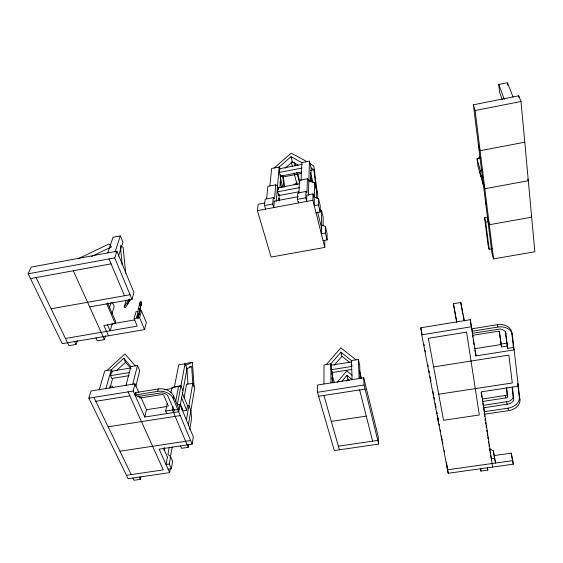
<?xml version="1.0" encoding="UTF-8"?>
<svg xmlns="http://www.w3.org/2000/svg" width="563" height="563" viewBox="0 0 563 563"><rect width="100%" height="100%" fill="white"/><g stroke="black" fill="none" stroke-linecap="round" stroke-linejoin="round"><path stroke-width="0.84" d="M323.071 240.647L327.103 239.915L325.393 233.054L325.4 226.509L321.41 224.848L321.515 210.449L320.073 209.703M323.95 383.896L323.999 364.965L330.833 363.867L340.911 352.22L351.439 360.566L358.335 359.461L359.637 364.718L360.257 378.498M264.61 203.025L258.157 204.242L257.418 210.646L271.113 257.059L324.781 247.424L324.788 240.802M323.141 225.679L323.176 217.156L321.515 210.449M321.389 227.248L321.339 233.793L325.393 233.054M316.054 212.8L320.164 212.033L320.227 205.615L318.468 198.507L314.428 196.937L314.703 182.919L308.869 180.097L307.419 178.774L299.474 180.294L298.862 193.391M317.441 392.291L317.518 385.05L363.698 377.794L378.23 436.677L378.702 444.073L334.309 450.555L317.441 392.291L364.057 385.022L363.698 377.794M320.164 212.033L318.391 204.883L318.468 198.507M317.638 198.795L317.701 194.524L316.082 187.979L313.802 169.766L311.128 167.95L309.446 161.145L301.845 162.623L291.008 156.676L279.157 167.021L271.633 168.485L269.923 185.832M316.293 198.211L316.434 189.907L314.703 182.919M324.781 247.424L312.887 200.245L313.035 193.897L306.884 195.058L306.673 201.406L305.744 197.782L305.962 191.455L297.771 193.003L297.461 199.344L298.411 202.954L298.489 201.364M310.755 181.842L311.128 167.95M308.411 195.34L309.446 161.145M307.419 178.774L306.962 192.729L305.962 191.455M301.043 180.737L301.845 162.623M506.39 387.59L507.122 394.48A1.372 0.992 -10 0 1 506.257 395.317L482.104 399.061M506.623 387.393L507.685 396.901A1.379 0.992 -9.9 0 1 506.813 397.738L482.59 401.489L482.266 399.871M512.21 387.196L513.132 397.133A6.939 5.004 -9.9 0 1 508.727 401.356L483.174 405.388L482.822 403.045M512.492 387.119L513.716 399.568A6.96 5.011 -9.9 0 1 509.29 403.798L483.659 407.83L483.335 406.204M298.911 191.765L278.727 195.586L278.861 193.989M301.381 172.095L280.311 176.156L280.43 174.664M278.812 200.674L279.29 194.678M279.853 187.725L280.838 175.515M276.236 201.406L279.157 167.021L279.966 170.012M278.727 195.586L277.679 191.786L278.016 187.81L299.783 183.658M280.311 176.156L279.304 172.433L279.614 168.717L302.275 164.326M274.315 201.195L273.752 207.585L272.738 203.996L273.315 197.634L265.201 199.168L264.54 205.537L265.574 209.112M266.63 198.725L267.897 186.332L275.757 184.826L274.519 198.859L273.315 197.634M138.801 392.481L134.979 383.846L91.03 390.975L88.841 398.189L128.132 478.712L169.653 472.631L159.153 449.14L192.131 444.172L193.32 436.818L180.012 404.466L177.429 404.874M180.547 445.917L181.575 448.324L188.176 447.339L188.584 444.883M189.71 429.717L191.575 418.569L190.892 410.357L188.936 405.515L187.331 405.768M188.316 425.508L194.678 388.104L192.792 383.304L191.645 366.478L189.238 366.872M186.311 420.645L192.792 383.304L186.55 384.311L184.066 397.978M180.259 403.896L183.137 410.891L186.684 410.336L187.493 405.74L182.131 392.531M136.802 317.694L138.399 308.721L140.264 301.831L141.602 302.106L138.139 317.968L136.802 317.694L137.632 314.611M139.687 305.076L140.264 301.831M138.139 317.968L141.602 302.106M181.905 409.885L182.215 408.203M168.105 469.169L171.335 468.697L172.672 461.294L170.631 456.649L167.936 454.411L169.231 447.515M169.653 472.631L170.399 468.515M170.3 457.325L172.215 446.959M171.335 468.697L169.266 464.046L170.631 456.649M180.188 405.789L187.036 368.681L185.086 363.726L178.752 364.768L174.424 386.788L171.968 387.562L170.948 392.643M180.012 404.466L178.661 411.743L144.804 417.035L133.185 391.046L134.979 383.846M167.422 457.128L166.029 464.524L169.266 464.046M177.324 404.917L185.086 363.726M173.559 412.538L174.178 409.308M175.621 401.75L178.541 386.507L180.941 385.739L182.968 390.743M188.176 447.339L172.482 409.97L173.101 406.739M173.158 398.498L173.636 396.07A12.309 8.966 9.9 0 0 158.182 388.963L135.556 392.601L134.958 395.022L157.661 391.384A12.344 8.973 9.9 0 1 173.158 398.498L192.131 444.172M164.086 450.217L164.579 447.676M166.768 413.601L165.677 411.039L167.141 403.77M132.889 478.015L133.987 480.281L140.335 479.352L140.87 476.882M157.661 391.384L158.182 388.963M144.804 417.035L146.45 409.758L140.884 397.196M135.824 386.415L139.701 370.686L137.456 365.514L130.883 366.597L123.761 358.258L111.242 369.842L105.823 388.857M132.678 384.501L137.456 365.514M89.651 306.891L132.002 299.417L133.952 292.57L116.928 251.218L31.19 267.094L28.15 273.801L62.254 343.697L144.55 329.622L146.324 322.641L141.447 310.783L139.406 311.142M125.943 385.592L130.883 366.597M144.55 329.622L139.603 317.715L141.447 310.783M141.031 304.745L138.723 315.322L139.955 310.699M65.456 338.462L137.252 326.125L134.121 318.665L136.014 311.733L138.048 311.374M109.884 388.231L112.663 378.294M128.976 375.676L111.854 378.484L110.552 375.655L111.833 371.13L130.595 368.033M124.191 306.983L129.286 299.073L130.525 299.678L125.422 307.581L124.191 306.983L126.203 300.1M99.151 389.934L104.725 370.918L111.242 369.842L112.333 372.234M108.49 335.794L103.888 325.498L115.288 323.528L115.809 321.776L107.596 302.943M112.234 323.802L110.123 330.784L107.505 324.879M111.946 313.746L114.183 306.448L112.614 302.817M95.97 337.934L97.293 340.833L104.429 339.616L105.619 335.717M109.398 307.912L111.164 302.254M118.399 256.235L122.938 242.245L120.362 235.883L113.086 237.248L107.751 252.815M132.002 299.417L114.739 257.861L116.928 251.218M114.929 252.252L120.362 235.883M36.046 277.587L68.939 345.668L76.005 344.457L77.342 340.559M127.449 303.795L129.997 299.854M481.872 169.428L479.866 172.313L481.006 176.409L482.991 177.359M481.006 176.409L481.984 174.994M346.308 381.144L347.941 379.195L346.928 375.31L342.022 381.151M337.174 382.319L346.801 370.897L352.037 375.155M334.162 365.324L341.966 356.259L340.911 352.22M326.273 364.599L340.826 347.864L356.034 359.827M477.952 158.625L479.711 156.676M116.175 370.926L125.521 362.234L123.761 358.258M106.893 370.56L124.944 353.916L135.261 365.873M293.956 184.988L297.151 182.088M285.152 168.217L292.359 161.877L291.008 156.676M274.139 167.999L291.233 153.129L306.905 161.637M78.222 258.748L108.962 243.969L111.58 246.854L91.424 256.573M187.036 368.681L191.645 366.478M185.741 365.38L192.391 362.312L194.052 386.507M184.601 364.465L187.613 363.093L192.391 362.312M502.238 99.644L499.613 92.452L498.762 84.471L507.502 82.719L513.027 96.913M473.37 104.795L518.727 95.816L521.014 101.495L534.85 251.767L493.554 258.903L491.802 252.189L473.37 104.795L475.109 110.538L493.554 258.903M475.109 110.538L521.014 101.495M292.619 161.827L291.233 162.095L292.324 166.303M279.304 172.433L302.113 168.027M281.021 176.078L282.647 175.762L283.907 187.007M310.523 170.399L313.802 169.766M301.599 173.411L282.978 176.993L282.535 175.353M524.765 142.214L480.105 150.715L478.36 144.677M277.679 191.786L299.6 187.627M483.54 186.093L477.973 165.986L477.058 158.794L480.366 158.168M273.85 201.287L298.411 196.656M264.54 205.537L272.738 203.996M297.461 199.344L305.744 197.782M257.418 210.646L312.887 200.245M318.391 204.883L314.253 205.65L314.379 199.274L313.035 193.897M28.15 273.801L114.739 257.861M30.493 278.601L111.087 263.843M492.132 248.74L489.156 249.261L488.022 244.877L484.581 217.818L487.6 217.276M484.581 217.818L485.707 222.104L488.754 221.555M51.106 308.763L130.067 294.759M134.121 318.665L139.603 317.715M112.051 323.838L134.874 319.883M456.663 322.106L453.405 303.753L460.773 302.521L464.384 320.889M110.552 375.655L129.427 372.551M489.374 448.598L493.35 450.85L495.531 463.053L494.04 455.587L511.211 453.159L513.329 464.172L448.169 473.279L421.771 334.837L420.828 327.779L470.26 319.685L476.052 355.893L514.103 349.89L513.09 345.928M421.771 334.837L471.703 326.716M512.372 335.02L511.753 332.642A13.252 10.057 -11.6 0 0 497.368 324.682L471.885 328.82L472.371 331.185L497.938 327.047A13.294 10.064 -11.6 0 1 512.372 335.02L519.938 399.864A12.583 9.036 -9.8 0 1 508.607 410.631L484.729 414.171L483.659 407.83M472.716 335.281L498.318 331.269A1.457 1.105 -11.7 0 1 499.437 331.881L501.492 346.921L507.186 346.02L507.777 348.398L513.491 347.498L511.753 332.642M88.841 398.189L133.185 391.046M174.424 386.788L180.941 385.739M171.968 387.562L178.541 386.507M164.572 389.702L172.348 388.456M95.823 401.292L129.828 395.845M351.769 361.882L331.192 365.176L331.22 369.708L332.008 372.586L351.805 369.441M331.22 369.708L351.924 366.414L351.875 364.901M506.834 343.149L501.126 344.056L500.563 341.692M474.595 348.743L501.147 344.521M146.45 409.758L167.295 406.472M433.63 366.921L508.889 355.091L512.281 382.981L438.704 394.213M165.677 411.039L172.482 409.97M178.267 409.435L174.023 410.096L167.69 395.648A6.826 4.976 9.9 0 0 161.637 392.868L137.309 396.542L135.556 392.601M108.145 426.803L180.259 415.578M318.595 396.275L365.056 389.061M119.94 451.209L190.618 440.526M331.304 421.384L366.288 416.106M484.236 411.708L508.044 408.168A12.548 9.029 -9.9 0 0 519.332 397.415L517.735 383.769L518.347 386.204L481.4 391.82L492.604 467.065M126.464 475.292L163.27 469.88L128.033 391.876M338.363 446.185L377.794 440.4M494.842 458.303L491.372 458.796L490.725 455.481M512.865 460.618L447.508 469.788L446.445 462.322L446.705 463.715M480.499 468.592L480.957 471.083L487.804 470.126L487.445 467.79M109.679 386.443L112.178 386.112L113.057 387.59M138.399 308.721L139.751 309.003M292.359 161.877L298.13 165.086M275.757 184.826L277.538 186.086L278.432 189.323M310.009 163.418L313.88 166.169L317.159 192.349M341.966 356.259L349.841 362.544M346.928 375.31L352.128 379.568M347.941 379.195L349.236 380.264M125.521 362.234L131.003 368.674M93.922 397.372L131.235 474.588M74.633 341.586L76.005 344.457M139.251 477.079L140.335 479.352M73.324 270.754L104.429 339.616M138.589 395.698L139.631 398.048L162.425 394.515A1.351 0.985 10 0 1 163.622 395.064L168.421 406.099M163.39 448.028L167.542 457.409M106.703 303.886L115.288 323.528M109.018 258.917L124.493 295.751M173.636 396.07L179.111 409.301M181.603 397.886L186.684 410.336M498.762 84.471L504.307 99.489M527.749 179.154L528.305 180.716L484.827 188.725L483.082 182.426M531.113 215.559L531.669 217.184L489.31 224.736L487.558 218.219M507.777 348.398L505.497 332.184A7.354 5.581 -11.6 0 0 499.853 329.066L472.547 333.247L472.216 331.03M323.922 395.451L339.398 449.809M477.058 158.794L480.535 171.265M481.928 176.247L482.618 178.745M279.086 198.352L279.551 200.034M278.854 198.535L279.544 201.033M331.86 377.949L333.205 382.847M485.517 202.152L486.207 204.686M280.107 181.976L281.69 187.789M331.825 373.396L334.267 382.347M280.191 177.401L282.879 187.317M331.276 365.486L330.833 363.867L330.96 382.791M294.076 173.024L297.144 184.791M294.984 163.129L295.638 165.642M297.799 174.037L299.755 181.596M294.231 162.397L295.103 165.761M296.842 172.489L299.664 183.425M359.658 389.899L372.622 441.16M506.003 333.866L505.412 331.501L507.186 346.02M317.567 211.998L321.825 228.965M308.869 180.097L309.256 181.645M310.459 172.447L312.951 182.461M359.518 370.707L361.559 378.913M310.565 177.021L311.818 182.046M360.13 376.907L360.538 378.547M321.41 224.848L321.832 226.544M519.332 397.415L519.938 399.864M325.4 226.509L327.089 233.335L327.103 239.915M364.057 385.022L378.702 444.073M499.311 331.157L499.691 332.719M497.368 324.682L497.938 327.047M501.492 346.921L499.226 331.206M513.224 395.543L513.815 397.978M507.164 393.685L507.735 396.106M505.208 395.578L505.764 398.006M506.623 401.876L507.186 404.318M508.044 408.168L508.607 410.631M513.329 464.172L511.211 453.159M474.919 350.334L476.052 355.893M490.07 452.166L490.394 453.82M462.814 314.175L460.773 302.521M463.145 315.857L463.968 320.044M487.333 467.635L487.804 470.126M420.828 327.779L421.976 333.796M423.939 344.106L424.27 345.83M425.086 350.123L425.41 351.84M427.866 364.733L428.197 366.45M429.013 370.75L429.337 372.467M430.153 376.767L430.976 381.06M432.94 391.376L433.756 395.669M434.08 397.394L434.411 399.111M435.227 403.411L436.043 407.703M436.867 412.003L437.191 413.721M438 417.985L438.331 419.688M439.14 423.953L439.464 425.656M440.273 429.921L440.597 431.624M441.413 435.889L442.222 440.153M442.546 441.856L442.87 443.567M444.172 450.386L444.496 452.089M453.405 303.753L456.811 322.127M480.577 468.747L480.957 471.083M470.26 319.685L471.28 326.526M472.61 335.428L472.857 337.096M473.194 339.341L473.483 341.255M473.708 342.761L473.976 344.584M481.091 392.228L481.344 393.938M481.597 395.648L481.851 397.351M484.426 414.607L484.687 416.339M485.074 418.928L485.327 420.66M485.587 422.384L485.848 424.115M486.101 425.839L486.362 427.57M486.749 430.16L487.009 431.884M487.262 433.616L487.523 435.34M487.776 437.071L488.037 438.795M488.424 441.385L488.684 443.116M488.937 444.84L489.198 446.572M489.585 449.161L489.838 450.893M493.35 450.85L493.927 454.798M447.106 465.805L448.169 473.279M437.423 415.353L438.218 421.075M485.707 222.104L489.156 249.261M283.414 176.493L284.582 186.944M507.58 83.521L507.742 85.119M125.711 273.28L123.114 247.424L120.292 245.559L122.199 264.666M518.727 95.816L518.889 97.533M186.895 368.111L187.951 384.086M358.335 359.461L359.159 378.357M351.439 360.566L352.086 379.469M332.276 371.671L332.367 382.882M466.586 332.121L428.316 338.314L443.545 420.28L479.324 414.973L466.586 332.121"/></g></svg>
